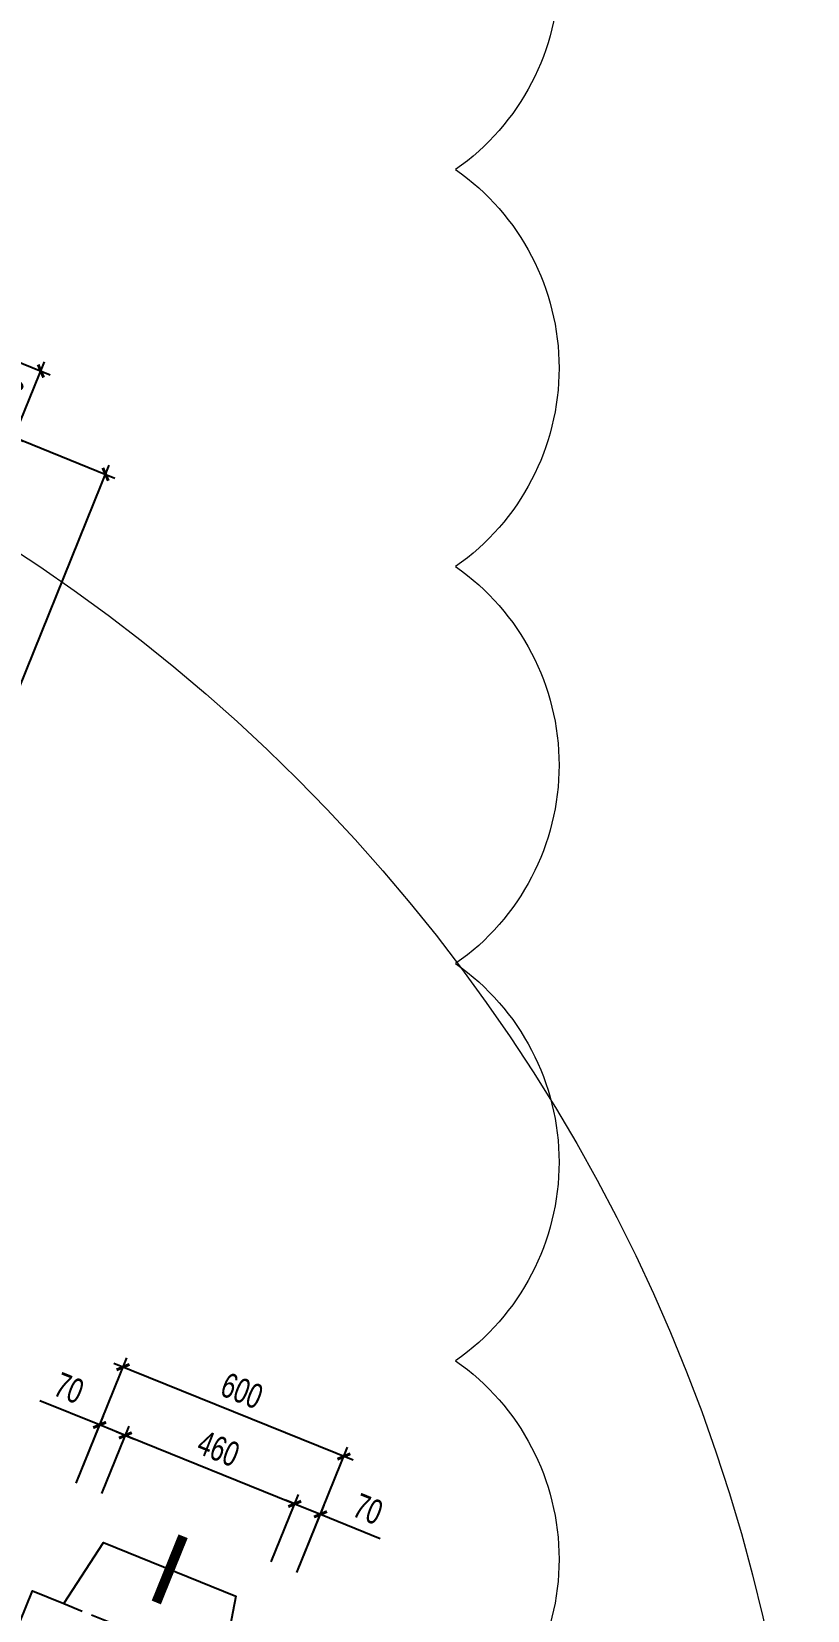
# Model space of a CAD drawing. Header units: millimetres. Extents: x -147841 to 368790, y -162721 to 84261.
# Drawn here: x 348279 to 350233, y -100681 to -96705 of the extents above; entities that cross this region are included whole.
import ezdxf

# ---------------------------------------------------------------- set-up
doc = ezdxf.new("R2010")
doc.units = ezdxf.units.MM
doc.header["$LTSCALE"] = 1000
doc.header["$MEASUREMENT"] = 0
doc.header["$PDMODE"] = 1
doc.header["$PDSIZE"] = -10
doc.linetypes.add('DASHED', pattern=[0.75, 0.5, -0.25])
doc.layers.get('0').update_dxf_attribs({"linetype": 'CONTINUOUS', "lineweight": 18})
doc.layers.get('DEFPOINTS').update_dxf_attribs({"color": 5, "linetype": 'CONTINUOUS', "lineweight": 18})
for name, color, linetype in [('ccu11-Khuat', 9, 'DASHED'), ('ccu11-Thep', 4, 'CONTINUOUS'), ('KC-Dim', 8, 'CONTINUOUS'), ('KC-Thay', 7, 'CONTINUOUS')]:
    doc.layers.add(name, color=color, linetype=linetype)
doc.styles.add('ARIAL', font='arial.ttf', dxfattribs={"width": 0.7})
doc.dimstyles.new('2.5-25', dxfattribs={"dimscale": 25, "dimtxt": 2.5, "dimasz": 1, "dimexe": 1, "dimexo": 2, "dimgap": 1, "dimtad": 1, "dimdec": 1, "dimrnd": 5, "dimdsep": 46, "dimtxsty": 'ARIAL', "dimblk": 'ARCHTICK', "dimcen": -1, "dimdle": 1, "dimclrd": 256, "dimclre": 256, "dimclrt": 3, "dimadec": 0, "dimazin": 2, "dimtfac": 0.1, "dimtdec": 1, "dimtmove": 0, "dimatfit": 1, "dimldrblk": 'ARCHTICK', "dimfxl": 1, "dimtvp": 0.833333, "dimtfill": 1, "dimtolj": 1, "dimtzin": 12, "dimarcsym": 0})

# ---------------------------------------------------------------- blocks, each defined once
blk = doc.blocks.new('_ARCHTICK')
at = {"color": 0, "linetype": 'ByBlock', "const_width": 0.3}
blk.add_lwpolyline([(-0.5, -0.5), (0.5, 0.5)], dxfattribs=at)
blk = doc.blocks.new('*D856')
at = {"layer": 'DEFPOINTS', "color": 0, "linetype": 'ByBlock', "ltscale": 30, "transparency": 16777216}
for p in [(348004.3, -97633.8), (348465.3, -97820.2), (346197.8, -101741)]:
    blk.add_point(p, dxfattribs=at)
at = {"layer": 'KC-Dim', "linetype": 'ByBlock', "lineweight": -2, "ltscale": 30, "transparency": 16777216}
for p, q in [((348050.7, -97652.5), (348488.5, -97829.6)), ((346774.2, -102001.1), (348474.7, -97797)), ((346244.2, -101759.7), (346806.8, -101987.3))]:
    blk.add_line(p, q, dxfattribs=at)
at = {"layer": 'KC-Dim', "linetype": 'ByBlock', "lineweight": -2, "ltscale": 30, "transparency": 16777216, "xscale": 25, "yscale": 25, "zscale": 25}
for p, rotation in [((348465.3, -97820.2), 67.97712838424454), ((346783.6, -101977.9), 247.9771283842445)]:
    blk.add_blockref('_ARCHTICK', p, dxfattribs=dict(at, rotation=rotation))
at = {"layer": 'KC-Dim', "color": 3, "linetype": 'ByBlock', "ltscale": 30, "transparency": 16777216, "insert": (347571.7, -99877.7), "char_height": 62.5, "attachment_point": 5, "rotation": 67.9771, "style": 'ARIAL', "bg_fill": 3, "box_fill_scale": 1.25, "bg_fill_color": 256, "bg_fill_true_color": 13158600, "bg_fill_transparency": 0}
blk.add_mtext('\\A1;4485', dxfattribs=at)
blk = doc.blocks.new('*D874')
at = {"layer": 'DEFPOINTS', "color": 0, "ltscale": 3000, "transparency": 16777216}
for p in [(348071.8, -97466.9), (348004.3, -97633.8)]:
    blk.add_point(p, dxfattribs=at)
at = {"layer": 'KC-Dim', "lineweight": -2, "ltscale": 3000, "transparency": 16777216}
for p, q in [((348118.2, -97485.6), (348325.6, -97569.5)), ((348225.5, -97750.2), (348311.8, -97537)), ((348050.7, -97652.5), (348258.1, -97736.4))]:
    blk.add_line(p, q, dxfattribs=at)
at = {"layer": 'KC-Dim', "color": 3, "ltscale": 3000, "transparency": 16777216, "insert": (348215.9, -97622.2), "char_height": 62.5, "attachment_point": 5, "rotation": 67.9771, "style": 'ARIAL', "bg_fill": 3, "box_fill_scale": 1.25, "bg_fill_color": 256, "bg_fill_true_color": 13158600, "bg_fill_transparency": 0}
blk.add_mtext('\\A1;180', dxfattribs=at)
at = {"layer": 'DEFPOINTS', "color": 0, "ltscale": 3000, "transparency": 16777216}
blk.add_point((348302.4, -97560.2), dxfattribs=at)
at = {"layer": 'KC-Dim', "lineweight": -2, "ltscale": 3000, "transparency": 16777216, "xscale": 25, "yscale": 25, "zscale": 25}
for p, rotation in [((348302.4, -97560.2), 67.97712838424454), ((348234.9, -97727), 247.9771283842445)]:
    blk.add_blockref('_ARCHTICK', p, dxfattribs=dict(at, rotation=rotation))
blk = doc.blocks.new('*D890')
at = {"layer": 'DEFPOINTS', "color": 0, "linetype": 'ByBlock', "ltscale": 30, "transparency": 16777216}
for p in [(348509.2, -100068.7), (348372.3, -100407), (348928.6, -100632)]:
    blk.add_point(p, dxfattribs=at)
at = {"layer": 'KC-Dim', "linetype": 'ByBlock', "lineweight": -2, "ltscale": 30, "transparency": 16777216}
for p, q in [((348391.1, -100360.7), (348518.6, -100045.5)), ((349088.6, -100303), (348486, -100059.3)), ((348947.3, -100585.7), (349074.8, -100270.5))]:
    blk.add_line(p, q, dxfattribs=at)
at = {"layer": 'KC-Dim', "linetype": 'ByBlock', "lineweight": -2, "ltscale": 30, "transparency": 16777216, "xscale": 25, "yscale": 25, "zscale": 25}
for p, rotation in [((348509.2, -100068.7), 157.9771283854608), ((349065.4, -100293.7), 337.9771283854608)]:
    blk.add_blockref('_ARCHTICK', p, dxfattribs=dict(at, rotation=rotation))
at = {"layer": 'KC-Dim', "color": 3, "linetype": 'ByBlock', "ltscale": 30, "transparency": 16777216, "insert": (348808.7, -100128.4), "char_height": 62.5, "attachment_point": 5, "rotation": 337.9771, "style": 'ARIAL', "bg_fill": 3, "box_fill_scale": 1.25, "bg_fill_color": 256, "bg_fill_true_color": 13158600, "bg_fill_transparency": 0}
blk.add_mtext('\\A1;600', dxfattribs=at)
blk = doc.blocks.new('*D891')
at = {"layer": 'DEFPOINTS', "color": 0, "linetype": 'ByBlock', "ltscale": 30, "transparency": 16777216}
for p in [(348437.2, -100433.3), (348941.6, -100413.1), (348863.7, -100605.8)]:
    blk.add_point(p, dxfattribs=at)
at = {"layer": 'KC-Dim', "linetype": 'ByBlock', "lineweight": -2, "ltscale": 30, "transparency": 16777216}
for p, q in [((348456, -100386.9), (348524.5, -100217.4)), ((348492, -100231.2), (348964.8, -100422.5)), ((348882.4, -100559.4), (348951, -100389.9))]:
    blk.add_line(p, q, dxfattribs=at)
at = {"layer": 'KC-Dim', "linetype": 'ByBlock', "lineweight": -2, "ltscale": 30, "transparency": 16777216, "xscale": 25, "yscale": 25, "zscale": 25}
for p, rotation in [((348515.2, -100240.6), 157.9771283854608), ((348941.6, -100413.1), 337.9771283854608)]:
    blk.add_blockref('_ARCHTICK', p, dxfattribs=dict(at, rotation=rotation))
at = {"layer": 'KC-Dim', "color": 3, "linetype": 'ByBlock', "ltscale": 30, "transparency": 16777216, "insert": (348749.7, -100274.1), "char_height": 62.5, "attachment_point": 5, "rotation": 337.9771, "style": 'ARIAL', "bg_fill": 3, "box_fill_scale": 1.25, "bg_fill_color": 256, "bg_fill_true_color": 13158600, "bg_fill_transparency": 0}
blk.add_mtext('\\A1;460', dxfattribs=at)
blk = doc.blocks.new('*D892')
at = {"layer": 'DEFPOINTS', "color": 0, "linetype": 'ByBlock', "ltscale": 30, "transparency": 16777216}
for p in [(348450.3, -100214.4), (348372.3, -100407), (348437.2, -100433.3)]:
    blk.add_point(p, dxfattribs=at)
at = {"layer": 'KC-Dim', "linetype": 'ByBlock', "lineweight": -2, "ltscale": 30, "transparency": 16777216}
for p, q in [((348450.3, -100214.4), (348299.9, -100153.5)), ((348391.1, -100360.7), (348459.7, -100191.2)), ((348515.2, -100240.6), (348450.3, -100214.4)), ((348456, -100386.9), (348524.5, -100217.4)), ((348515.2, -100240.6), (348538.3, -100250))]:
    blk.add_line(p, q, dxfattribs=at)
at = {"layer": 'KC-Dim', "linetype": 'ByBlock', "lineweight": -2, "ltscale": 30, "transparency": 16777216, "xscale": 25, "yscale": 25, "zscale": 25}
for p, rotation in [((348450.3, -100214.4), 337.9771283854608), ((348515.2, -100240.6), 157.9771283854608)]:
    blk.add_blockref('_ARCHTICK', p, dxfattribs=dict(at, rotation=rotation))
at = {"layer": 'KC-Dim', "color": 3, "linetype": 'ByBlock', "ltscale": 30, "transparency": 16777216, "insert": (348373.3, -100121.8), "char_height": 62.5, "attachment_point": 5, "rotation": 337.9771, "style": 'ARIAL', "bg_fill": 3, "box_fill_scale": 1.25, "bg_fill_color": 256, "bg_fill_true_color": 13158600, "bg_fill_transparency": 0}
blk.add_mtext('\\A1;70', dxfattribs=at)
blk = doc.blocks.new('*D893')
at = {"layer": 'DEFPOINTS', "color": 0, "linetype": 'ByBlock', "ltscale": 30, "transparency": 16777216}
for p in [(349006.5, -100439.3), (348863.7, -100605.8), (348928.6, -100632)]:
    blk.add_point(p, dxfattribs=at)
at = {"layer": 'KC-Dim', "linetype": 'ByBlock', "lineweight": -2, "ltscale": 30, "transparency": 16777216}
for p, q in [((348882.4, -100559.4), (348951, -100389.9)), ((348941.6, -100413.1), (348918.4, -100403.7)), ((348941.6, -100413.1), (349006.5, -100439.3)), ((348947.3, -100585.7), (349015.9, -100416.2)), ((349006.5, -100439.3), (349156.8, -100500.1))]:
    blk.add_line(p, q, dxfattribs=at)
at = {"layer": 'KC-Dim', "linetype": 'ByBlock', "lineweight": -2, "ltscale": 30, "transparency": 16777216, "xscale": 25, "yscale": 25, "zscale": 25}
for p, rotation in [((348941.6, -100413.1), 337.9771283854608), ((349006.5, -100439.3), 157.9771283854608)]:
    blk.add_blockref('_ARCHTICK', p, dxfattribs=dict(at, rotation=rotation))
at = {"layer": 'KC-Dim', "color": 3, "linetype": 'ByBlock', "ltscale": 30, "transparency": 16777216, "insert": (349126.2, -100426.4), "char_height": 62.5, "attachment_point": 5, "rotation": 337.9771, "style": 'ARIAL', "bg_fill": 3, "box_fill_scale": 1.25, "bg_fill_color": 256, "bg_fill_true_color": 13158600, "bg_fill_transparency": 0}
blk.add_mtext('\\A1;70', dxfattribs=at)

msp = doc.modelspace()

# ---------------------------------------------------------------- linework, layer by layer
at = {"layer": 'ccu11-Thep', "const_width": 25}
msp.add_lwpolyline([(348593.05, -100661.44), (348660.55, -100494.57)], dxfattribs=at)

# ---------------------------------------------------------------- dimensions: what is measured, and where the dimension line sits
at = {"layer": 'KC-Dim', "linetype": 'ByBlock', "ltscale": 30}
dim = msp.add_linear_dim(base=(348465.32, -97820.22), p1=(346197.84, -101740.96), p2=(348004.34, -97633.76), angle=67.97713, dimstyle='2.5-25', dxfattribs=at)
dim.commit()
dim.dimension.update_dxf_attribs({"geometry": '*D856', "text_midpoint": (347571.7, -99877.71)})

# ---------------------------------------------------------------- next in the draw order: linework, layer by layer
at = {"layer": 'ccu11-Khuat', "ltscale": 0.1}
msp.add_line((348359.99, -100664.25), (348758.62, -100825.49), dxfattribs=at)
at = {"layer": 'KC-Thay', "flags": 128}
msp.add_lwpolyline([(347158.81, -105007.29), (344663.4, -106277.3), (344624.84, -106201.55), (344769.39, -106088.71), (344606.1, -105767.87), (344429.81, -105818.32), (344391.25, -105742.57), (346686.71, -104574.32), (348281.19, -100632.38), (348359.99, -100664.25), (348459.93, -100510.51), (348793.67, -100645.5), (348758.62, -100825.49), (348837.41, -100857.36), (347158.81, -105007.29)], dxfattribs=at)

# ---------------------------------------------------------------- next in the draw order: dimensions: what is measured, and where the dimension line sits
at = {"layer": 'KC-Dim', "ltscale": 3000}
dim = msp.add_linear_dim(base=(348302.4, -97560.15), p1=(348004.34, -97633.76), p2=(348071.83, -97466.89), angle=67.97713, dimstyle='2.5-25', override={"dimtmove": 1}, dxfattribs=at)
dim.commit()
dim.dimension.update_dxf_attribs({"geometry": '*D874', "text_midpoint": (348268.66, -97643.59), "dimtype": 160})

# ---------------------------------------------------------------- next in the draw order: dimensions: what is measured, and where the dimension line sits
at = {"layer": 'KC-Dim', "linetype": 'ByBlock', "ltscale": 30}
dim = msp.add_linear_dim(base=(348509.21, -100068.67), p1=(348928.56, -100632.02), p2=(348372.34, -100407.03), angle=157.97713, dimstyle='2.5-25', dxfattribs=at)
dim.commit()
dim.dimension.update_dxf_attribs({"geometry": '*D890', "text_midpoint": (348808.66, -100128.4)})

# ---------------------------------------------------------------- next in the draw order: dimensions: what is measured, and where the dimension line sits
dim = msp.add_linear_dim(base=(348941.61, -100413.09), p1=(348437.24, -100433.28), p2=(348863.67, -100605.77), angle=157.97713, dimstyle='2.5-25', dxfattribs=at)
dim.commit()
dim.dimension.update_dxf_attribs({"geometry": '*D891', "text_midpoint": (348749.73, -100274.09)})

# ---------------------------------------------------------------- next in the draw order: linework, layer by layer
at = {"layer": 'KC-Thay', "flags": 128}
msp.add_lwpolyline([(348359.99, -100664.25), (348459.93, -100510.51), (348793.67, -100645.5), (348758.62, -100825.49)], dxfattribs=at)

# ---------------------------------------------------------------- next in the draw order: dimensions: what is measured, and where the dimension line sits
at = {"layer": 'KC-Dim', "linetype": 'ByBlock', "ltscale": 30}
for base, p1, p2, picture, middle in [((348450.28, -100214.35), (348437.24, -100433.28), (348372.34, -100407.03), '*D892', (348373.28, -100121.82)), ((349006.5, -100439.34), (348863.67, -100605.77), (348928.56, -100632.02), '*D893', (349126.18, -100426.36))]:
    dim = msp.add_linear_dim(base=base, p1=p1, p2=p2, angle=157.97713, dimstyle='2.5-25', dxfattribs=at)
    dim.commit()
    dim.dimension.update_dxf_attribs({"geometry": picture, "text_midpoint": middle})

# ---------------------------------------------------------------- next in the draw order: linework, layer by layer
at = {"layer": 'DEFPOINTS', "color": 1, "flags": 128}
msp.add_lwpolyline([(344551.22, -92848.23, -0.5205671), (345551.22, -92848.23, -0.5205671), (346551.22, -92848.23, -0.5205671), (347551.22, -92848.23, -0.5205671), (348551.22, -92848.23, -0.5205671), (349346.84, -93052.6, -0.5205671), (349346.84, -94052.6, -0.5205671), (349346.84, -95052.6, -0.5205671), (349346.84, -96052.6, -0.5205671), (349346.84, -97052.6, -0.5205671), (349346.84, -98052.6, -0.5205671), (349346.84, -99052.6, -0.5205671), (349346.84, -100052.6, -0.5205671), (349346.84, -101052.6, -0.5205671)], format="xyb", dxfattribs=at)
at = {"layer": 'DEFPOINTS', "ltscale": 3000}
msp.add_circle((345848.8, -101687.74), 4383.81, dxfattribs=at)

doc.saveas('drawing.dxf')
